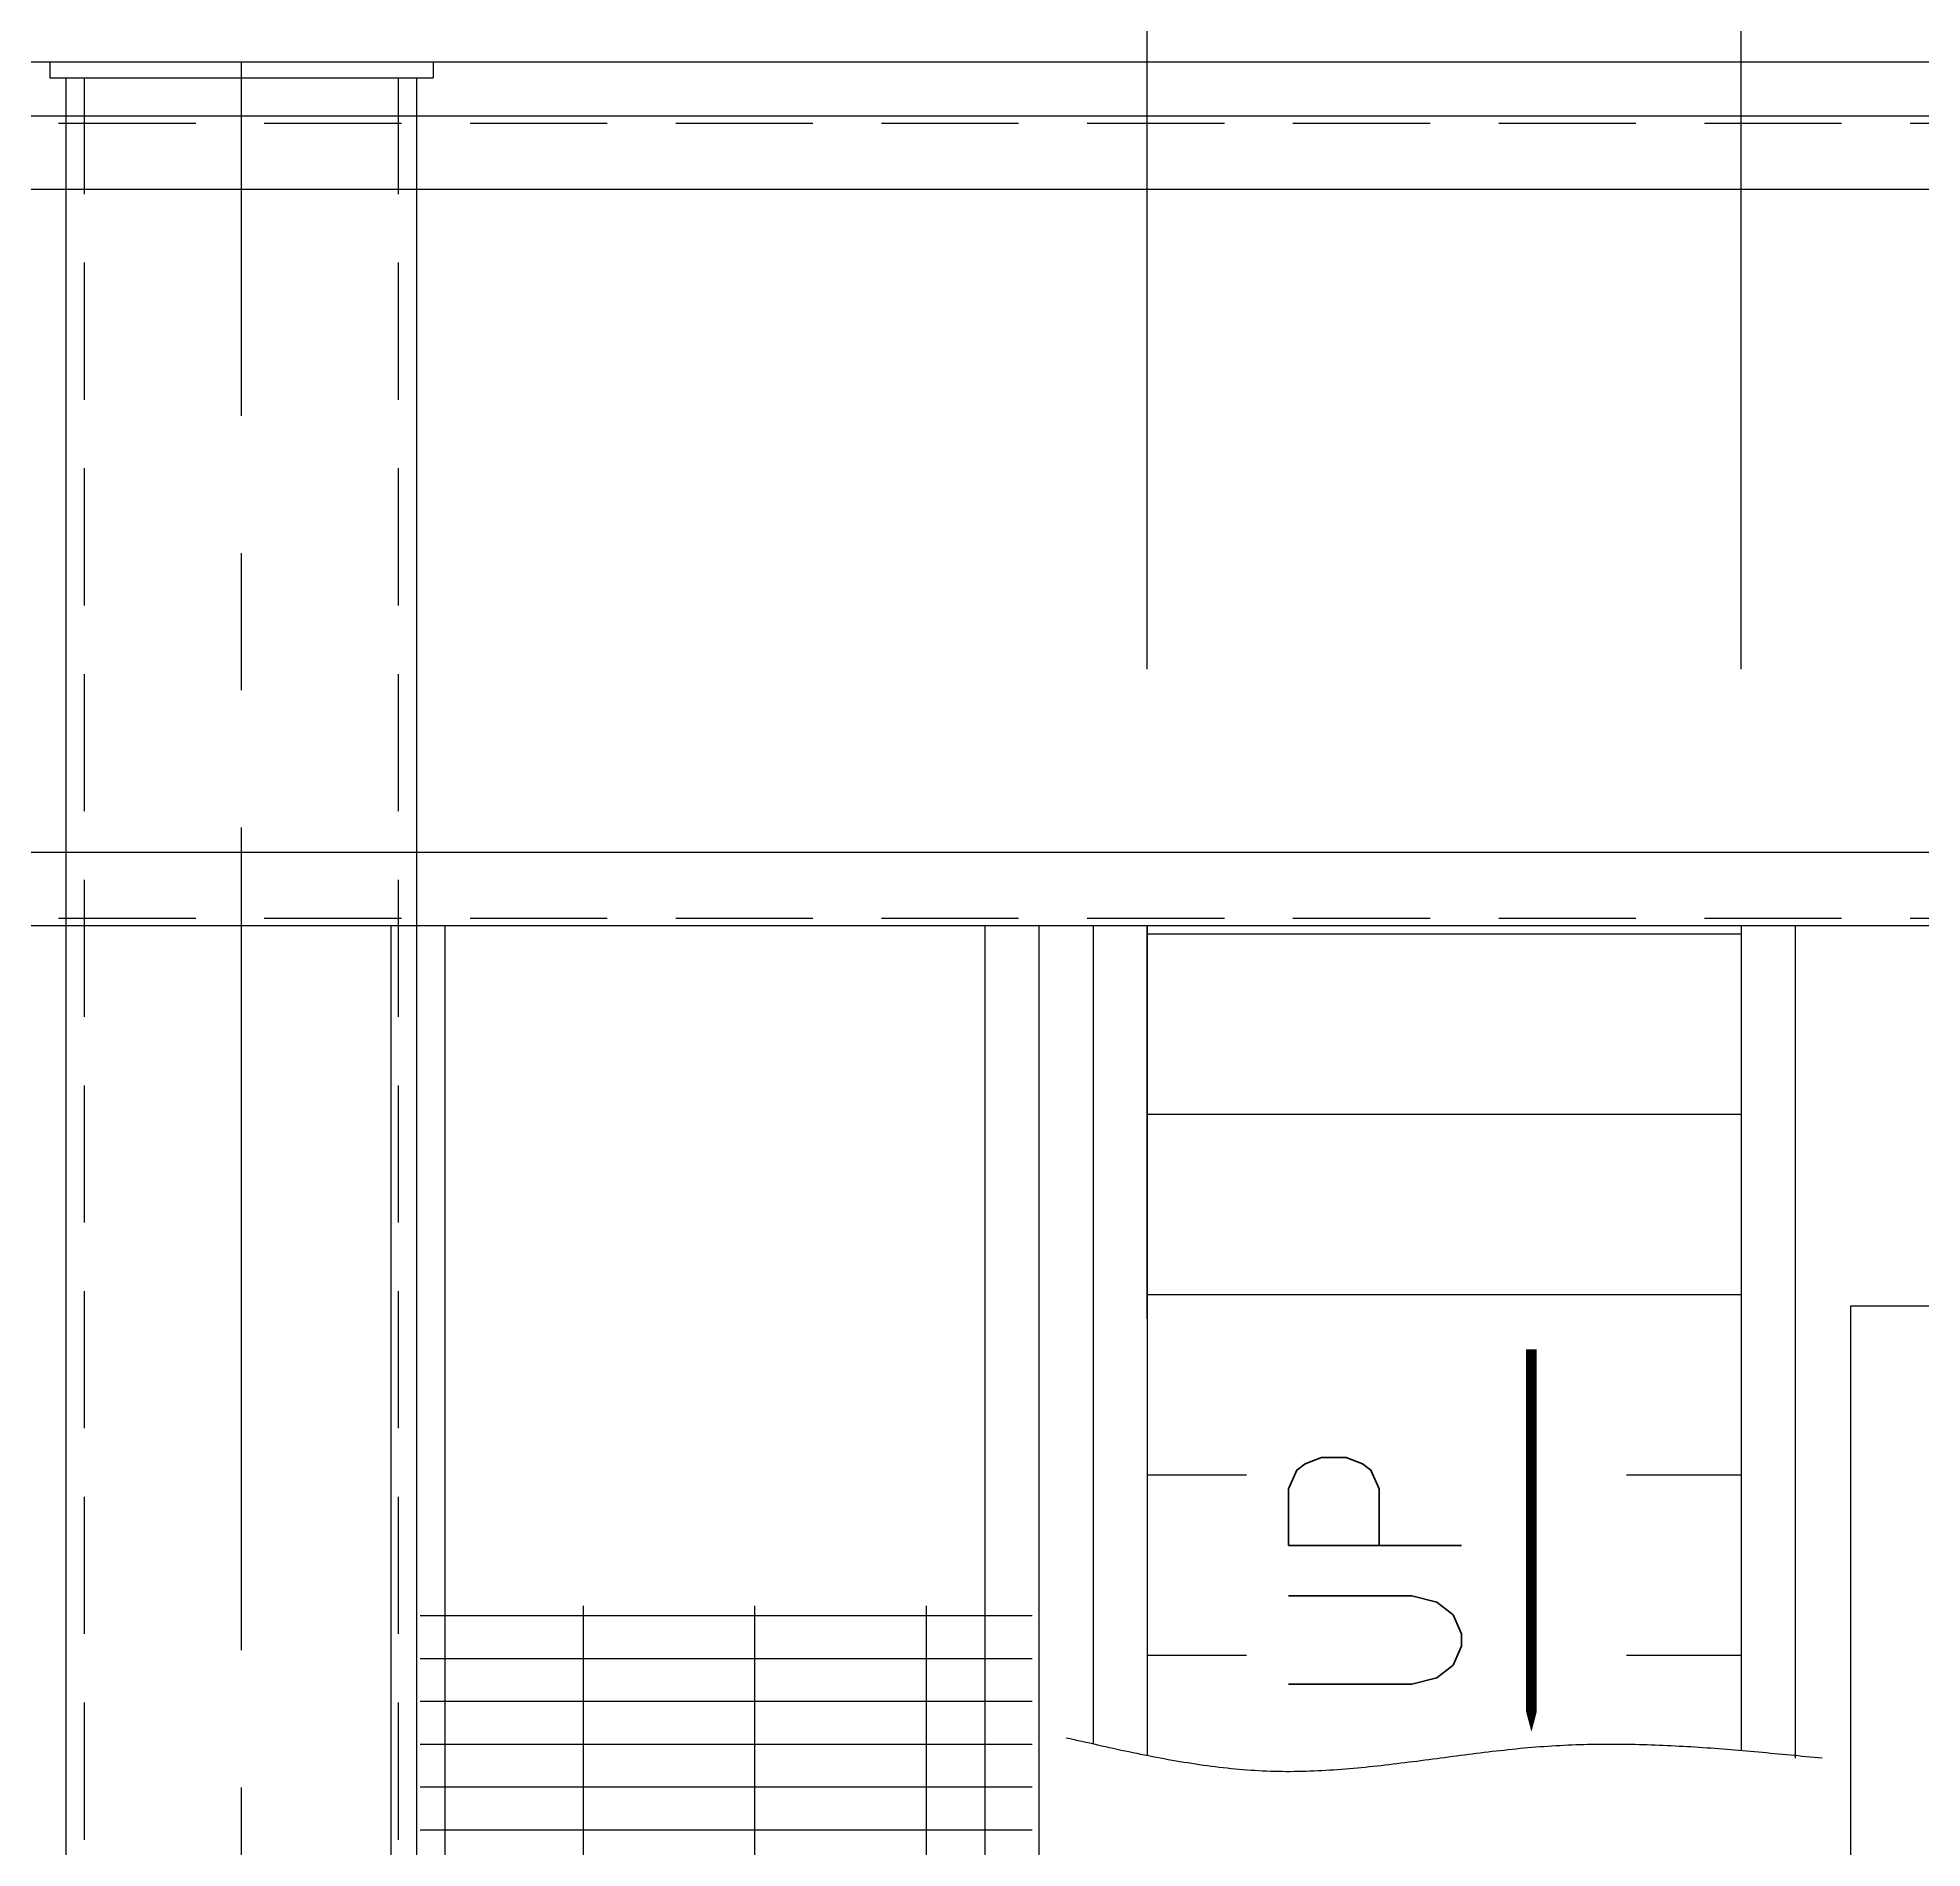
# Model space of a CAD drawing. Extents: x 0 to 68580, y 0 to 45720.
# Drawn here: x 19354 to 21100, y 13979 to 15655 of the extents above; entities that cross this region are included whole.
import ezdxf

# ---------------------------------------------------------------- set-up
doc = ezdxf.new("R2010")
doc.units = 0
doc.header["$LTSCALE"] = 40
doc.linetypes.add('CENTER2', pattern=[28.575, 19.05, -3.175, 3.175, -3.175])
doc.linetypes.add('HIDDEN2', pattern=[4.7625, 3.175, -1.5875])
doc.layers.get('DEFPOINTS').update_dxf_attribs({"linetype": 'CONTINUOUS'})
for name, color, linetype in [('EMS_DIM', 3, 'CONTINUOUS'), ('EMS_GRAY', 252, 'CONTINUOUS'), ('EMS_HATCH', 3, 'CONTINUOUS'), ('EMS_REV', 7, 'CONTINUOUS'), ('EMS_SHIPSTRUCTURE', 151, 'CONTINUOUS'), ('EMS_WALKWAY_PLATFORM', 2, 'CONTINUOUS'), ('EMS_WALKWAY_STAIRS', 2, 'CONTINUOUS'), ('WALWAYSTUFF', 2, 'CONTINUOUS')]:
    doc.layers.add(name, color=color, linetype=linetype)
doc.styles.add('EMS', font='Romans.shx', dxfattribs={"width": 0.85, "height": 240})
doc.styles.add('ROMANS', font='romans.shx', dxfattribs={"width": 0.8})
doc.dimstyles.get("Standard").update_dxf_attribs({"dimtxt": 0.125, "dimasz": 0.25, "dimexe": 0.18, "dimexo": 0.0625, "dimgap": 0.09, "dimtad": 0, "dimtih": 1, "dimtoh": 1, "dimzin": 12, "dimcen": 0.09, "dimclrd": 160, "dimclre": 160, "dimclrt": 200, "dimazin": 3, "dimtfac": 1, "dimtofl": 0, "dimtmove": 0, "dimatfit": 3})

# ---------------------------------------------------------------- blocks, each defined once
blk = doc.blocks.new('*U249')
at = {"layer": 'EMS_DIM', "color": 0, "style": 'EMS', "width": 0.85}
blk.add_text('2532', height=240, dxfattribs=at).set_placement((18727.3, 17128.9))
blk = doc.blocks.new('*D64')
at = {"layer": 'DEFPOINTS', "color": 0}
for p in [(20381.9, 17016.4), (17849.8, 15633), (20381.9, 14883)]:
    blk.add_point(p, dxfattribs=at)
at = {"layer": 'EMS_DIM', "color": 0}
for p, q in [((17849.8, 15820.5), (17849.8, 17128.9)), ((20381.9, 15070.5), (20381.9, 17128.9)), ((18089.8, 17016.4), (20141.9, 17016.4))]:
    blk.add_line(p, q, dxfattribs=at)
for points in [[(18089.8, 17056.4), (18089.8, 16976.4), (17849.8, 17016.4)], [(20141.9, 17056.4), (20141.9, 16976.4), (20381.9, 17016.4)]]:
    blk.add_solid(points, dxfattribs=at)
at = {"layer": 'EMS_REV'}
blk.add_blockref('*U249', (0, 0), dxfattribs=at)
blk = doc.blocks.new('*U250')
at = {"layer": 'EMS_DIM', "color": 0, "style": 'EMS', "width": 0.85}
blk.add_text('550', height=240, dxfattribs=at).set_placement((20370.7, 17118.3))
blk = doc.blocks.new('*D47')
at = {"layer": 'DEFPOINTS', "color": 0}
for p in [(20381.8, 17016.4), (20381.8, 14883), (20931.8, 14883)]:
    blk.add_point(p, dxfattribs=at)
at = {"layer": 'EMS_DIM', "color": 0}
for p, q in [((20381.8, 15070.5), (20381.8, 17128.9)), ((20931.8, 15070.5), (20931.8, 17128.9)), ((20141.8, 17016.4), (19901.8, 17016.4)), ((20931.8, 17016.4), (20381.8, 17016.4)), ((21171.8, 17016.4), (21411.8, 17016.4))]:
    blk.add_line(p, q, dxfattribs=at)
for points in [[(20141.8, 17056.4), (20141.8, 16976.4), (20381.8, 17016.4)], [(21171.8, 17056.4), (21171.8, 16976.4), (20931.8, 17016.4)]]:
    blk.add_solid(points, dxfattribs=at)
at = {"layer": 'EMS_REV'}
blk.add_blockref('*U250', (0, 0), dxfattribs=at)

msp = doc.modelspace()

# ---------------------------------------------------------------- linework, layer by layer
at = {"layer": 'EMS_DIM'}
msp.add_polyline3d([(20306.8, 14081, 0), (20310.5, 14080.2, 0), (20314.1, 14079.4, 0), (20317.7, 14078.5, 0), (20321.4, 14077.7, 0), (20325, 14076.9, 0), (20328.6, 14076.1, 0), (20332.3, 14075.2, 0), (20335.9, 14074.4, 0), (20339.5, 14073.6, 0), (20343.2, 14072.8, 0), (20346.8, 14072, 0), (20350.4, 14071.2, 0), (20354, 14070.4, 0), (20357.7, 14069.6, 0), (20361.3, 14068.8, 0), (20364.9, 14068.1, 0), (20368.6, 14067.3, 0), (20372.2, 14066.6, 0), (20375.8, 14065.8, 0), (20379.5, 14065.1, 0), (20383.1, 14064.4, 0), (20386.7, 14063.7, 0), (20390.4, 14063, 0), (20394, 14062.3, 0), (20397.7, 14061.6, 0), (20401.3, 14060.9, 0), (20404.9, 14060.3, 0), (20408.6, 14059.7, 0), (20412.2, 14059, 0), (20415.8, 14058.4, 0), (20419.5, 14057.9, 0), (20423.1, 14057.3, 0), (20426.7, 14056.7, 0), (20430.4, 14056.2, 0), (20434, 14055.7, 0), (20437.7, 14055.2, 0), (20441.3, 14054.7, 0), (20444.9, 14054.2, 0), (20448.6, 14053.8, 0), (20452.2, 14053.4, 0), (20455.9, 14053, 0), (20459.5, 14052.6, 0), (20463.2, 14052.2, 0), (20466.8, 14051.9, 0), (20470.5, 14051.6, 0), (20474.1, 14051.3, 0), (20477.7, 14051, 0), (20481.4, 14050.8, 0), (20485, 14050.6, 0), (20488.7, 14050.4, 0), (20492.3, 14050.2, 0), (20496, 14050.1, 0), (20499.6, 14050, 0), (20503.3, 14049.9, 0), (20506.9, 14049.9, 0), (20510.6, 14049.8, 0), (20514.3, 14049.8, 0), (20517.9, 14049.9, 0), (20521.6, 14049.9, 0), (20525.2, 14050, 0), (20528.9, 14050.1, 0), (20532.5, 14050.2, 0), (20536.2, 14050.3, 0), (20539.8, 14050.5, 0), (20543.5, 14050.7, 0), (20547.2, 14050.9, 0), (20550.8, 14051.1, 0), (20554.5, 14051.3, 0), (20558.2, 14051.6, 0), (20561.8, 14051.9, 0), (20565.5, 14052.1, 0), (20569.1, 14052.5, 0), (20572.8, 14052.8, 0), (20576.5, 14053.1, 0), (20580.1, 14053.5, 0), (20583.8, 14053.8, 0), (20587.5, 14054.2, 0), (20591.1, 14054.6, 0), (20594.8, 14055, 0), (20598.5, 14055.4, 0), (20602.1, 14055.8, 0), (20605.8, 14056.2, 0), (20609.5, 14056.7, 0), (20613.1, 14057.1, 0), (20616.8, 14057.6, 0), (20620.5, 14058, 0), (20624.2, 14058.5, 0), (20627.8, 14058.9, 0), (20631.5, 14059.4, 0), (20635.2, 14059.9, 0), (20638.8, 14060.4, 0), (20642.5, 14060.8, 0), (20646.2, 14061.3, 0), (20649.9, 14061.8, 0), (20653.5, 14062.3, 0), (20657.2, 14062.8, 0), (20660.9, 14063.3, 0), (20664.6, 14063.8, 0), (20668.2, 14064.2, 0), (20671.9, 14064.7, 0), (20675.6, 14065.2, 0), (20679.3, 14065.7, 0), (20682.9, 14066.1, 0), (20686.6, 14066.6, 0), (20690.3, 14067.1, 0), (20694, 14067.5, 0), (20697.6, 14068, 0), (20701.3, 14068.4, 0), (20705, 14068.8, 0), (20708.7, 14069.2, 0), (20712.4, 14069.6, 0), (20716, 14070, 0), (20719.7, 14070.4, 0), (20723.4, 14070.8, 0), (20727.1, 14071.2, 0), (20730.8, 14071.5, 0), (20734.4, 14071.8, 0), (20738.1, 14072.2, 0), (20741.8, 14072.5, 0), (20745.5, 14072.8, 0), (20749.2, 14073, 0), (20752.8, 14073.3, 0), (20756.5, 14073.5, 0), (20760.2, 14073.7, 0), (20763.9, 14073.9, 0), (20767.6, 14074.1, 0), (20771.2, 14074.3, 0), (20774.9, 14074.4, 0), (20778.6, 14074.6, 0), (20782.3, 14074.7, 0), (20786, 14074.8, 0), (20789.6, 14074.9, 0), (20793.3, 14075, 0), (20797, 14075, 0), (20800.7, 14075.1, 0), (20804.4, 14075.1, 0), (20808, 14075.1, 0), (20811.7, 14075.1, 0), (20815.4, 14075.1, 0), (20819.1, 14075.1, 0), (20822.8, 14075.1, 0), (20826.4, 14075, 0), (20830.1, 14075, 0), (20833.8, 14074.9, 0), (20837.5, 14074.8, 0), (20841.2, 14074.7, 0), (20844.8, 14074.6, 0), (20848.5, 14074.5, 0), (20852.2, 14074.3, 0), (20855.9, 14074.2, 0), (20859.6, 14074, 0), (20863.2, 14073.9, 0), (20866.9, 14073.7, 0), (20870.6, 14073.5, 0), (20874.3, 14073.3, 0), (20878, 14073.1, 0), (20881.7, 14072.9, 0), (20885.3, 14072.7, 0), (20889, 14072.5, 0), (20892.7, 14072.2, 0), (20896.4, 14072, 0), (20900.1, 14071.7, 0), (20903.7, 14071.5, 0), (20907.4, 14071.2, 0), (20911.1, 14070.9, 0), (20914.8, 14070.6, 0), (20918.5, 14070.3, 0), (20922.2, 14070.1, 0), (20925.8, 14069.8, 0), (20929.5, 14069.4, 0), (20933.2, 14069.1, 0), (20936.9, 14068.8, 0), (20940.6, 14068.5, 0), (20944.2, 14068.2, 0), (20947.9, 14067.8, 0), (20951.6, 14067.5, 0), (20955.3, 14067.2, 0), (20959, 14066.8, 0), (20962.7, 14066.5, 0), (20966.3, 14066.1, 0), (20970, 14065.8, 0), (20973.7, 14065.4, 0), (20977.4, 14065.1, 0), (20981.1, 14064.7, 0), (20984.7, 14064.4, 0), (20988.4, 14064, 0), (20992.1, 14063.6, 0), (20995.8, 14063.3, 0), (20999.5, 14062.9, 0), (21003.2, 14062.6, 0), (21006.8, 14062.2, 0)], dxfattribs=at)
at = {"layer": 'EMS_GRAY'}
for p, q in [((21033.389, 14481.037), (21273.389, 14481.037)), ((21033.389, 11885.037), (21033.389, 14481.037))]:
    msp.add_line(p, q, dxfattribs=at)
at = {"layer": 'EMS_HATCH'}
msp.add_line((20381.919, 14468.823), (20381.919, 14833.032), dxfattribs=at)
at = {"layer": 'EMS_HATCH', "linetype": 'CONTINUOUS'}
for p, q in [((19708.548, 14194.166), (20275.489, 14194.166)), ((19859.534, 14203.208), (19859.534, 13609.022)), ((20018.284, 14203.208), (20018.284, 13609.022)), ((20177.034, 14203.208), (20177.034, 13609.022)), ((19708.548, 14154.479), (20275.489, 14154.479)), ((19708.548, 14114.791), (20275.489, 14114.791)), ((19708.548, 14075.104), (20275.489, 14075.104)), ((19708.548, 14035.416), (20275.489, 14035.416)), ((19708.548, 13995.729), (20275.489, 13995.729))]:
    msp.add_line(p, q, dxfattribs=at)
at = {"layer": 'EMS_SHIPSTRUCTURE'}
for p, q in [((17849.816, 15633.032), (23356.481, 15633.032)), ((19365.708, 15633.032), (19365.708, 15618.032)), ((19720.708, 15633.032), (19720.708, 15618.032)), ((19365.708, 15618.032), (19720.708, 15618.032)), ((19380.708, 10748.032), (19380.708, 15618.032)), ((19705.708, 10748.032), (19705.708, 15618.032))]:
    msp.add_line(p, q, dxfattribs=at)
at = {"layer": 'EMS_SHIPSTRUCTURE', "linetype": 'CENTER2'}
msp.add_line((19543.208, 10733.032), (19543.208, 15633.032), dxfattribs=at)
at = {"layer": 'EMS_SHIPSTRUCTURE', "linetype": 'HIDDEN2'}
for p, q in [((19397.708, 10748.032), (19397.708, 15618.032)), ((19688.708, 10748.032), (19688.708, 15618.032))]:
    msp.add_line(p, q, dxfattribs=at)
at = {"layer": 'EMS_WALKWAY_PLATFORM'}
for p, q in [((17849.816, 15583.032), (23356.481, 15583.032)), ((17849.816, 15515.032), (23356.481, 15515.032)), ((17849.816, 14901.032), (22205.689, 14901.032)), ((17849.816, 14833.032), (22244.948, 14833.032)), ((19681.839, 11483.032), (19681.839, 14833.032)), ((19731.839, 11483.032), (19731.839, 14833.032)), ((20231.839, 11483.032), (20231.839, 14833.032)), ((20281.839, 11483.032), (20281.839, 14833.032)), ((20331.839, 14833.032), (20331.839, 14075.324)), ((20381.839, 14833.032), (20381.839, 14064.626)), ((20931.839, 14833.032), (20931.839, 14069.254)), ((20981.839, 14833.032), (20981.839, 14062.195))]:
    msp.add_line(p, q, dxfattribs=at)
at = {"layer": 'EMS_WALKWAY_PLATFORM', "linetype": 'HIDDEN2'}
for p, q in [((17849.816, 15576.032), (23356.481, 15576.032)), ((17849.816, 14840.032), (22240.907, 14840.032))]:
    msp.add_line(p, q, dxfattribs=at)
at = {"layer": 'EMS_WALKWAY_STAIRS'}
for p, q in [((20931.839, 14825.056), (20381.919, 14825.056)), ((20931.839, 14658.075), (20381.919, 14658.075)), ((20931.839, 14491.094), (20381.919, 14491.094)), ((20473.763, 14324.113), (20381.839, 14324.113)), ((20931.839, 14324.113), (20825.632, 14324.113)), ((20473.763, 14157.132), (20381.839, 14157.132)), ((20931.839, 14157.132), (20825.632, 14157.132))]:
    msp.add_line(p, q, dxfattribs=at)
at = {"layer": 'WALWAYSTUFF'}
msp.add_lwpolyline([(20737.637, 14086.457, 0, 100, 0), (20737.637, 14273.989, 10, 10, 0), (20737.637, 14440.708, 10, 10, 0)], format="xyseb", dxfattribs=at)

# ---------------------------------------------------------------- texts
at = {"layer": 'WALWAYSTUFF', "style": 'ROMANS', "width": 0.85}
msp.add_text('UP', height=160, rotation=90, dxfattribs=at).set_placement((20672.746, 14107.375))

# ---------------------------------------------------------------- dimensions: what is measured, and where the dimension line sits
at = {"layer": 'EMS_DIM'}
dim = msp.add_linear_dim(base=(20381.919, 17016.441), p1=(17849.816, 15633.032), p2=(20381.919, 14883.032), dimstyle='Standard', dxfattribs=at)
dim.commit()
dim.dimension.update_dxf_attribs({"geometry": '*D64', "text_midpoint": (19115.867, 17248.941)})
dim = msp.add_linear_dim(base=(20381.839, 17016.441), p1=(20931.839, 14883.032), p2=(20381.839, 14883.032), dimstyle='Standard', dxfattribs=at)
dim.commit()
dim.dimension.update_dxf_attribs({"geometry": '*D47', "text_midpoint": (20662.176, 17238.273), "dimtype": 128})

doc.saveas('drawing.dxf')
